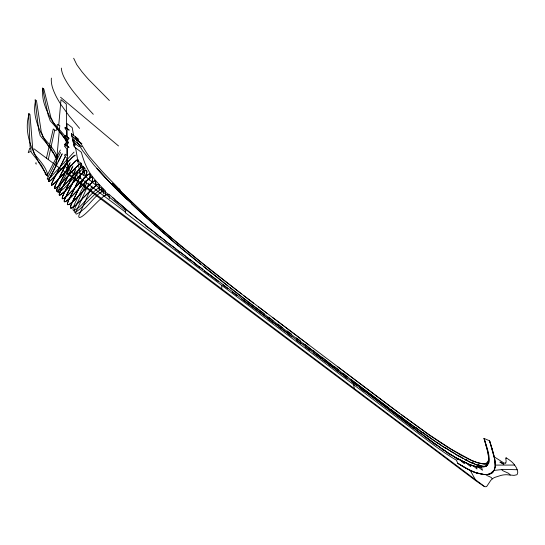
<?xml version="1.0" encoding="UTF-8"?>
<svg xmlns="http://www.w3.org/2000/svg" width="545" height="545" viewBox="0 0 545 545"><rect width="100%" height="100%" fill="white"/><g stroke="black" fill="none" stroke-linecap="round" stroke-linejoin="round"><path stroke-width="0.82" d="M223.198 284.688L223.198 285.185L227.762 288.625L227.756 288.121M221.747 288.925L221.767 285.382M218.416 281.091L218.409 281.588L199.634 266.927L199.613 267.411L194.926 263.882L194.953 263.399L190.123 259.733L190.089 260.217L185.361 256.654L185.402 256.136L180.116 252.103L180.068 252.601L175.299 249.004L175.354 248.472L165.196 241.237L165.258 240.699L144.377 224.227A280.314 75.918 41.6 0 1 133.811 215.602L126.753 209.709A297.836 79.454 41.6 0 1 112.699 197.658M209.144 274.094L209.123 274.585L204.477 271.083L204.498 270.599M488.613 458.863L488.436 460.436A64.93 18.251 47.8 0 1 488.334 460.941L488.109 461.69A45.616 12.739 48.1 0 1 487.939 462.092A35.05 9.762 48.2 0 1 487.734 462.446L486.964 463.195A34.669 9.653 48.2 0 1 486.44 463.454A38.811 10.811 48.2 0 1 485.793 463.638L485.609 463.672A52.708 14.681 48 0 1 485.016 463.747A62.368 17.365 47.8 0 1 484.096 463.768A72.962 20.301 47.6 0 1 483.299 463.734L482.713 463.679A103.1 28.565 47.2 0 1 481.753 463.57L476.977 462.535L470.989 460.109L451.219 449.23L428.738 434.474L401.14 414.473M51.373 78.112C50.774 84.196 53.11 90.089 55.699 95.47A95.395 25.431 40.4 0 0 61.333 105.144L69.297 116.126L79.57 128.375M58.758 125.105L60.992 99.667L66.313 104.041L66.579 128.327L65.093 127.278L64.991 127.877A9.606 3.072 39.5 0 0 65.005 128.266L66.606 130.657L66.674 136.693L64.971 135.494L64.882 136.523A12.528 4.081 39.5 0 0 64.903 136.87M68.684 138.117L69.011 138.348L64.855 144.452L64.794 145.208A16.343 5.43 39.6 0 0 64.828 145.808L64.937 146.319M56.121 165.442L59.793 125.561L57.259 124.444L56.735 129.764A6.588 2.132 39 0 1 54.67 130.18L48.287 159.556M86.825 171.913C86.471 167.233 80.83 175.204 79.413 176.083M51.325 174.809L50.188 176.982A56.155 6.097 -52.5 0 0 49.813 177.731C45.037 187.875 56.224 174.441 57.198 173.76M48.525 180.926L49.077 181.451L51.169 179.925L60.972 169.597M495.024 467.549L495.058 467.351A104.586 29.757 47.3 0 0 494.731 459.449M86.791 172.172L85.838 176.934C85.565 175.102 88.324 171.076 86.035 170.306M43.116 88.501C41.754 95.048 43.375 101.779 45.712 107.903A94.993 31.828 40.8 0 0 50.692 118.306L58.049 129.908L67.791 142.667M46.434 158.166L53.281 128.92L54.67 130.18M35.766 100.219C33.736 107.249 34.614 114.763 36.638 121.692A94.925 38.32 41.2 0 0 40.964 132.823L47.722 145.059L56.925 158.343M48.546 180.811L48.757 180.116M47.395 178.549L60.604 152.477M83.698 174.843L84.85 170.197A62.539 7.814 -53.1 0 0 85.034 168.786M115.901 188.584L111.895 184.496L112.318 183.256A108.326 33.361 41.4 0 0 120.792 191.717L143.648 213.47A250.632 68.486 42.2 0 0 176.532 242.246A430.359 100.75 42.3 0 0 213.947 272.561L253.527 303.122M51.618 183.978L51.571 185.157A15.117 1.683 -52.7 0 0 51.85 185.184L52.797 184.646A25.486 2.827 -52.7 0 0 54.166 183.515L63.704 173.623M483.66 466.316L485.139 466.261A35.309 9.892 48.3 0 0 485.397 466.227L485.568 466.193A33.804 9.469 48.3 0 0 485.806 466.132A24.975 6.99 48.4 0 0 486.038 466.064A29.941 8.379 48.4 0 0 486.317 465.948A32.755 9.17 48.3 0 0 486.522 465.846L486.644 465.771A31.44 8.802 48.3 0 0 486.876 465.6L486.93 465.553A21.671 6.056 48.5 0 0 487.08 465.403L487.223 465.239A30.888 8.652 48.3 0 0 487.428 464.919L487.462 464.851A26.63 7.446 48.4 0 0 487.557 464.633A23.626 6.601 48.5 0 0 487.639 464.394L487.707 464.142A27.597 7.725 48.4 0 0 487.761 463.863L487.823 463.025A27.087 7.575 48.4 0 0 487.816 462.671L487.809 462.426M29.232 113.932C26.65 121.44 26.834 129.628 28.531 137.306A95.082 44.37 41.6 0 0 32.257 149.112L38.463 161.926L47.163 175.694M227.749 285.873L184.006 250.611L180.518 247.675L180.572 247.117L175.837 243.704L170.646 239.228L170.701 238.73L160.741 230.576L160.816 230.01L154.719 225.242L151.374 222.21L151.469 221.638L147.089 218.32L131.447 203.789L131.638 202.863L126.74 199.293L119.048 191.799L111.929 184.503L112.318 183.256L143.212 212.768A284.769 75.483 42.3 0 0 176.164 241.742L202.808 263.535L241.558 293.98M64.501 199.674L64.147 201.2L64.63 201.807A27.488 3.563 -52.7 0 0 65.168 201.718L67.451 200.287A34.907 4.51 -52.7 0 0 69.842 198.23L80.973 186.799M29.737 148.213L28.238 152.689L30.425 151.456M48.818 179.959L49.105 179.264M35.997 162.601L35.772 163.752L36.454 163.984M54.936 186.322C52.463 193.005 61.789 182.459 62.348 182.037M54.943 186.274L56.775 182.446M62.975 195.641L62.573 196.609A20.376 2.575 -52.8 0 0 62.389 197.14L62.232 197.733A33.967 4.312 -52.7 0 0 62.164 198.114L62.171 198.632A15.907 2.01 -52.8 0 0 62.3 198.823L63.036 198.762A34.567 4.367 -52.7 0 0 63.656 198.469L67.968 194.987L76.341 186.39M92.003 186.056L78.902 215.404A28.974 4.312 -52.8 0 0 79.611 217.482L80.851 217.114A33.347 4.96 -52.7 0 0 82.554 216.079L84.577 214.505A38.102 5.654 -52.7 0 0 86.308 212.986C91.894 207.863 96.86 202.079 102.664 197.174C105.423 194.218 110.199 192.589 109.273 198.734M55.236 185.627L54.425 188.693L57.014 187.214M59.97 192.324L59.248 194.912L60.4 194.974M73.412 190.648C72.887 192.433 61.565 210.772 71.654 202.672M89.005 183.093L75.878 212.175A27.502 3.978 -52.8 0 0 76.647 214.069L80.204 212.046A39.676 5.723 -52.7 0 0 83.549 209.178C87.064 208.067 106.725 180.109 105.621 195.628M86.015 180.102C87.186 182.398 63.363 219.281 77.458 208.313C82.431 206.569 103.427 175.851 102.004 192.371M83.085 179.4L75.312 195.968M83.76 177.868L81.811 182.268M86.669 183.045L75.176 207.611L74.147 210.731L74.392 212.264L76.3 211.78L80.149 208.81L95.818 193.298L100.444 189.462L102.16 188.761L103.094 189.176L103.605 193.925M63.009 195.566L68.186 185.13M80.217 176.185L73.541 190.396M49.186 179.073L54.044 169.686M77.955 171.6L70.625 187.085M80.864 174.734L78.909 179.08M81.409 183.174L77.874 190.784A158.329 19.327 -53.6 0 1 76.559 193.468L73.875 198.823M77.206 173.269L76.041 175.824M60.039 192.201L61.98 188.202M75.782 169.222L65.747 189.919M65.271 197.821L65.707 196.854M78.507 179.966L75.496 186.431M60.216 191.779L59.671 193.046A22.611 2.773 -52.7 0 0 59.248 194.292A19.014 2.33 -52.8 0 0 59.677 195.26L64.31 191.847M75.033 170.864L70.503 180.49M75.639 176.696L72.628 183.052M70.646 165.217C67.287 174.611 59.916 183.243 57.927 192.787C66.831 187.678 72.648 177.956 80.299 171.069M72.158 167.635L71.381 169.284M72.914 166.007L66.715 178.937A259.924 26.739 -53.9 0 1 63.99 184.292L62.294 187.603M69.065 199.395L72.124 193.189M69.685 163.677L69.011 165.115M70.196 162.587L68.663 165.837M64.719 157.723L65.025 157.062M70.591 170.96L69.372 173.521M70.571 187.187L64.453 199.845A24.702 3.202 -52.7 0 0 65.121 201.718A27.223 3.529 -52.7 0 0 66.265 201.146L71.013 197.12L78.187 189.755M60.979 156.245L62.212 153.71M67.083 162.008L67.866 160.373M60.345 191.527L68.956 174.393M65.754 196.759L66.183 195.859M64.671 157.818L62.334 162.567M66.756 162.689L67.171 161.824M66.422 163.384L66.817 162.56M68.711 165.728L67.526 168.173M64.399 158.384L60.856 165.503M66.456 163.302L64.978 166.334M58.22 186.547L57.538 187.998A27.856 3.304 -52.7 0 0 56.537 190.982M61.626 154.93L61.939 154.283M67.955 167.308L64.187 174.877M65.741 164.781L64.596 167.111M73.636 199.293L71.354 204.205A37.183 5.143 -52.7 0 0 70.734 205.847A26.167 3.604 -52.8 0 0 70.414 207.298L70.714 208.122L71.579 208.074L75.707 205.233L91.444 189.606M64.215 167.894L65.046 166.211M67.233 168.786L65.352 172.567M66.483 195.253L67.709 192.787M73.957 198.653L71.068 204.927L70.462 207.802A23.878 3.284 -52.8 0 0 71.034 208.204L75.462 205.431L82.738 198.516M63.82 168.678L64.685 166.934M58.288 186.431L58.989 185.041M70.039 181.424L68.486 184.53M63.424 169.468L63.963 168.391M73.595 199.388L75.258 196.05M61.013 156.177L59.596 158.983M63.022 170.272L63.595 169.134M62.62 171.076L63.22 169.877M72.41 192.651L73.725 190.028A155.359 18.455 -53.6 0 0 75.019 187.405M60.693 156.817L59.235 159.685M61.605 164.025L61.973 163.296M62.845 170.626L61.694 172.908M65.7 190.021C62.15 196.002 59.534 203.346 68.173 194.79M62.205 171.893L61.081 174.1M64.555 174.162L61.278 180.593M60.332 150.025L48.812 172.077A49.568 5.178 -52.5 0 0 48.355 172.983L47.313 175.538L47.653 176.055A16.466 8.155 39.2 0 0 47.572 174.216C45.508 166.068 39.049 160.08 34.131 153.574A32.986 16.043 38.2 0 0 32.686 148.308L29.961 114.491L28.565 113.428L30.077 146.619A67.376 32.816 37 0 1 31.229 152.253L41.631 165.578L45.065 172.438A15.274 7.562 39.1 0 1 45.303 174.311L47.653 176.055M64.106 175.047L59.064 184.871M58.928 169.263L57.743 171.573M61.21 164.801L57.341 172.356M61.53 173.228L60.045 176.124M60.999 174.264L59.623 176.948M67.791 192.637L70.877 186.574A185.341 20.996 -53.7 0 0 72.158 184.012M58.867 160.4L59.337 159.481M61.122 180.872L57.225 188.713A26.146 3.1 -52.7 0 0 56.571 190.934C57.702 192.433 60.073 188.706 61.129 188.27M58.124 161.831L58.989 160.162M57.593 171.859L56.517 173.937A170.272 16.854 -53.5 0 1 55.215 176.41L54.759 177.261M59.65 176.887L56.339 183.311A60.686 7.105 -52.5 0 0 55.236 185.593M54.759 168.323L58.274 161.538M56.837 173.324L57.089 172.833M57.211 181.594L58.983 178.188M53.887 169.972L56.993 164.018M54.282 169.229L54.52 168.773M54.016 178.671L51.7 183.76A61.367 6.901 -52.5 0 0 51.516 184.346L51.414 184.789A15.498 1.724 -52.7 0 0 52.122 185.048L54.609 183.113M56.578 173.821L53.873 178.937A45.194 5.069 -52.6 0 0 51.55 184.067M53.805 170.149L51.516 174.434M54.146 178.419L54.561 177.643M75.612 147.852L79.917 173.174L85.708 176.594L99.463 188.236L99.217 188.761L125.82 210.69L125.207 212.639L427.995 440.742A182.752 49.057 46.3 0 0 442.615 451.369A137.905 38.157 46.8 0 0 456.308 460.157L457.827 463.291A85.579 24.28 47.6 0 0 470.219 470.369L475.54 472.644L484.757 474.606A74.263 21.01 47.8 0 0 485.527 474.654A67.294 19.055 47.9 0 0 487.073 474.6L490.861 473.264L494.213 470.158A67.56 18.98 47.9 0 0 495.017 467.542M505.706 462.903L505.998 462.201A28.136 7.48 48.4 0 0 506.094 461.022A23.701 6.288 48.4 0 0 506.039 460.348L505.787 458.556A7.187 1.873 48.8 0 1 505.889 458.032A2.146 0.559 48.7 0 1 505.923 457.984M64.984 144.268L65.277 143.832M66.265 145.44L64.937 144.33M493.872 470.621L490.711 473.367A105.205 29.818 47.3 0 1 489.669 473.912L489.41 474.021A87.963 24.913 47.6 0 1 488.627 474.286L487.85 474.477A72.192 20.424 47.8 0 1 483.865 474.484L483.497 474.443M61.033 169.529L63.84 166.409M60.481 170.149L66.047 163.956M64.221 165.98L66.572 163.377M59.371 171.375L59.923 170.762M58.826 171.982L57.736 173.174M63.833 173.48L71.892 164.726A39.301 4.626 -52.8 0 1 73.82 162.744L74.699 161.885A20.185 2.35 -52.7 0 1 75.503 161.143L77.247 159.862A21.228 2.473 -52.8 0 1 78.201 160.353L77.928 161.347L78.037 160.141L77.601 159.685A15.546 1.805 -52.7 0 0 75.891 160.795L69.201 167.594M62.723 174.707L64.889 172.322M65.482 171.668L66.074 171.021M66.326 163.65L72.417 157.239L75.319 155.189A16.5 1.846 -52.7 0 0 74.515 155.475L74.44 155.529A14.211 1.587 -52.7 0 0 73.745 156.047L73.63 156.149M62.532 174.911L57.477 180.306M67.846 169.073L69.017 167.792M69.597 174.209L66.081 178.038M65.509 178.658L67.26 176.764M68.902 174.972L70.278 173.474M65.965 178.167L60.454 183.985M70.189 173.569L70.966 172.731M65.325 178.862L62.818 181.546M70.782 172.929L76.211 167.22M70.21 178.876L73.153 175.708M73.691 182.2L75.823 179.904M71.306 172.363L71.988 171.627A78.841 9.858 -53 0 1 74.331 169.141L74.972 168.48M69.453 179.693L70.687 178.365M68.704 180.497L70.053 179.046M71.736 177.234L78.936 169.686L82.704 166.552A18.367 2.275 -52.8 0 1 83.344 166.354L83.787 167.356L82.758 172.288C84.802 166.634 83.698 164.311 79.345 169.291M76.756 178.896L65.782 190.45L60.556 194.885M67.955 181.301L69.419 179.734M72.029 183.985L72.703 183.263M76.102 179.598L80.667 174.788M73.255 175.599L78.242 170.367M68.779 180.422L60.883 188.509M77.465 178.14L79.093 176.416M71.368 184.694L68.765 187.439M77.063 185.62L85.122 177.227A25.853 3.44 -52.8 0 1 87.786 174.85C91.41 171.709 89.939 177.602 89.441 179.489C88.46 182.439 91.717 173.147 89.271 173.923A17.44 2.316 -52.8 0 0 88.794 174.155L88.031 174.659A23.687 3.154 -52.8 0 0 85.906 176.478L79.352 183.181M79.086 183.467L75.067 187.746M67.56 181.723L65.747 183.638M80.067 187.759L84.346 183.29A58.124 8.08 -53 0 1 86.492 181.158L89.053 178.76M74.406 188.441L73.105 189.81M84.775 189.694L77.472 197.229M81.396 193.209L82.07 192.508M84.495 189.987L87.609 186.772M65.148 184.258L62.886 186.567M71.824 191.138L72.458 190.484M84.727 196.466L85.395 195.771M86.069 195.076L87.411 193.686M80.694 193.931L73.541 201.016M85.401 189.047L90.089 184.326A28.033 3.951 -52.9 0 1 91.056 183.44A29.839 4.21 -52.9 0 1 92.534 182.166L94.299 180.947L95.539 180.872C95.409 191.874 97.337 181.56 94.653 180.817A19.784 2.78 -52.8 0 0 93.958 181.151L93.066 181.751A29.253 4.128 -52.9 0 0 89.387 185.014M83.392 197.835L84.059 197.154M68.132 188.093L65.427 190.791M88.086 192.991L88.753 192.31M75.101 168.364L78.187 165.319M71.197 191.785L69.658 193.339M89.094 191.963L96.281 185.327A21.023 3.045 -52.9 0 1 97.453 184.605L98.979 184.762A48.123 6.969 -53.1 0 1 99.115 185.041L99.299 189.817C98.883 188.345 100.314 184.496 97.964 184.435M56.959 180.838L55.031 182.725M80.973 174.482L81.866 173.603A22.481 2.889 -52.8 0 1 86.096 170.217M87.983 186.404L89.448 184.946M60.052 184.387L57.245 187.024M76.838 197.855L74.413 200.213M78.535 170.081L79.093 169.529M62.668 186.785L61.428 187.991M69.351 193.639L68.459 194.511M76.484 166.961L79.74 164.011A15.526 1.873 -52.7 0 1 80.762 163.452L81.287 164.181L80.578 167.594L81.11 163.527M50.862 176.907L74.031 152.144M65.141 191.063L64.582 191.588M92.412 188.672L93.032 188.086M87.67 180.02L90.77 177.391L92.221 177.002L92.561 178.324L92.153 182.922L92.5 177.595L92.221 177.002L91.362 177.077M74.12 200.485L69.481 204.307L67.451 204.757A22.393 2.991 -52.8 0 1 67.369 203.994L67.539 203.237A39.199 5.266 -52.7 0 1 68.459 200.73M60.556 188.808C59.528 189.36 57.654 192.065 56.591 190.913M73.262 201.275L72.71 201.773M72.437 202.004L71.913 202.461M89.114 178.712L91.192 177.166M485.609 463.468L487.291 462.494A46.018 12.835 48.1 0 0 488.606 458.965M494.049 470.417L503.655 469.381L517.178 469.729M84.352 167.949L85.027 168.8M486.385 464.374L480.036 463.291A109.061 30.111 47.1 0 1 469.933 459.735L460.518 454.884L450.286 448.767A262.84 66.429 45.3 0 1 427.968 434.065L392.42 408.116L244.003 295.86M495.228 465.103L514.637 465.062L515.529 466.363A7.412 1.928 48.8 0 1 516.462 467.985L516.721 468.55A15.812 4.142 48.7 0 1 517.082 469.463L517.443 470.594A21.671 5.702 48.7 0 1 517.709 471.834L517.736 472.045A12.215 3.202 48.8 0 1 517.75 472.386L517.266 474.198A25.656 6.765 48.6 0 1 516.776 474.784L514.017 475.369L506.475 474.715A216.058 56.884 52 0 0 500.548 475.54L495.173 477.27A142.204 38.627 51.1 0 0 492.367 478.823L490.82 480.288L486.671 486.522A10.11 2.936 49.1 0 1 486.46 486.624L485.186 486.74A7.174 2.085 49.1 0 1 484.689 486.631L484.621 486.603A7.501 2.18 49.1 0 1 484.008 486.324L476.541 481.276L33.974 148.805M492.803 451.212C494.581 458.113 497.217 466.173 492.789 472.617A95.586 26.971 47.5 0 1 486.208 474.525L484.471 474.45M481.31 467.085L479.423 466.997A122.243 34.294 46.9 0 1 477.652 466.813A105.635 29.73 47.1 0 1 476.534 466.643L470.717 464.987A77.404 21.895 47.6 0 1 469.436 464.469L455.177 457.282A100.355 28.279 47.2 0 1 448.01 452.82L441.3 448.242M483.551 466.316L480.056 465.927L476.507 464.831M483.98 474.525L477.89 473.305A83.732 23.789 47.6 0 1 477.284 473.135A71.647 20.417 47.8 0 1 475.989 472.74A68.507 19.538 47.9 0 1 473.36 471.766A73.725 20.989 47.8 0 1 471.602 470.996L470.635 470.546A83.474 23.673 47.6 0 1 469.613 470.042A89.114 25.206 47.6 0 1 467.951 469.191L466.752 468.55A104.122 29.253 47.4 0 1 464.81 467.474L463.42 466.677A139.745 38.525 46.9 0 1 461.165 465.341L457.827 463.291L458.699 463.836M483.469 474.45L477.168 473.101M462.31 461.138L465.852 462.875A119.171 33.184 47 0 0 467.467 463.625L470.185 464.776A92.05 25.874 47.4 0 0 473.605 466.084L477.011 469.027L476.214 466.772A81.205 22.985 47.5 0 0 479.048 467.085L479.321 467.855L482.523 470.287L481.003 466.084L482.55 466.316A56.251 15.771 47.9 0 0 484.021 466.363L484.491 466.329A68.902 19.313 47.7 0 0 485.793 466.118L486.917 465.594A23.646 6.608 48.5 0 0 487.639 464.388M481.003 466.091L484.192 466.459A36.106 10.13 48.3 0 0 486.74 465.457M480.308 463.359L480.561 463.413A62.212 17.345 47.8 0 0 485.677 463.557M486.338 464.381A16.05 4.455 48.5 0 0 488.231 464.027L488.599 463.468A81.913 23.149 47.5 0 0 489.206 461.479L489.321 460.634A49.697 13.891 48 0 0 489.356 459.19L488.926 455.654A132.272 38.382 46.8 0 0 487.625 449.816A345.101 110.179 43.6 0 0 484.062 438.459L489.533 440.755L489.921 441.947M506.325 458.025L507.157 458.488A22.154 5.818 49 0 1 508.431 459.312A26.269 6.915 49 0 1 509.745 460.246L511.435 461.574A5.539 1.437 48.8 0 1 514.609 465.028M464.953 459.619L466.976 460.648M462.071 461.016L460.321 460.109M500.112 462.003L503.239 463.618M503.757 464.456L499.99 462.16M460.225 460.062L452.588 455.743A93.713 26.507 47.3 0 1 450.041 454.142L449.489 453.787A116.78 32.577 47 0 1 447.718 452.629L442.111 448.808M462.889 458.529L440.891 445.238L424.596 434.188L415.787 427.464L415.958 428.063L415.467 427.709M459.387 464.258L468.373 469.415A73.52 20.935 47.8 0 0 477.188 473.135M503.287 463.645L503.859 464.292M77.962 161.082L81.205 163.241L85.708 176.594M494.751 459.469L489.533 440.755A240.679 72.533 45.3 0 1 492.115 449.332L494.22 456.86L503.328 462.637A10.321 2.725 48.6 0 0 505.815 463.025M65.141 144.657L65.604 144.977L65.271 144.745M67.137 146.053L67.682 146.428M67.805 146.516L68.343 146.898M66.599 145.672L68.881 147.273M65.863 136.127L65.332 135.76L67.09 136.993M66.517 136.591L67.049 136.965M67.457 137.251L67.907 137.572M68.357 137.885L68.888 138.26L68.316 137.858M65.209 135.671L65.782 136.073M65.986 136.216L66.395 136.502M64.855 144.452L66.769 145.794L66.708 139.84A5.409 1.764 39.4 0 1 64.937 136.89M65.782 127.748L66.306 128.123L65.298 127.407M66.545 128.293L66.946 128.579M67.594 129.036L68.111 129.403L67.553 129.002M441.573 448.433L425.4 436.872M65.257 127.38L65.659 127.666M66.422 128.204L67.471 128.947M68.234 129.492L69.195 130.173L67.914 129.26M66.395 145.529L68.963 147.327M440.462 447.656L438.705 446.416M66.599 136.652L68.561 138.028M422.218 432.512L404.642 419.807L400.684 416.394L400.834 416.959L415.004 427.355M437.785 445.769L434.828 443.664M65.863 127.809L67.791 129.179M433.806 442.928L355.367 384.184L355.483 384.736L351.45 381.698L351.341 381.146M399.519 413.267L337.362 366.485M391.038 409.663L400.827 416.959L355.647 383.074M484.648 486.61L67.812 173.119L66.987 123.565L72.199 127.591L73.602 135.392M209.491 274.373L357.602 385.901M67.737 168.725L72.274 172.138L72.369 173.017L75.496 175.34L75.762 174.754L125.391 212.059M258.473 306.869L267.118 313.395M272.384 317.381L308.824 344.903M303.149 343.473L388.708 407.892M202.801 269.332L159.93 236.544L159.876 236.946L155.018 233.28L155.1 232.742L145.358 225.576L145.447 225.071L124.669 208.599L124.778 208.108L119.777 203.857L114.688 200.39L114.886 199.599A96.192 30.602 41 0 1 108.911 194.204L108.802 194.613L105.158 191.86L105.43 190.879A66.034 21.562 40.8 0 1 94.128 178.774A41.652 13.857 40.5 0 1 87.009 167.805A87.779 28.66 41.3 0 1 83.916 160.516A166.416 52.879 42.7 0 1 81.403 152.273L74.338 146.871L73.779 144.391L75.169 145.454L74.794 143.308L73.275 142.143L72.73 139.724L81.927 146.775M481.126 466.418L477.945 463.993L478.462 465.457L475.356 464.415L472.174 461.996L472.638 463.318L469.054 461.656L465.921 459.265L466.261 460.253L459.578 456.076L459.817 456.785L455.872 454.53L452.663 452.098L452.881 452.759L445.088 447.438L445.299 448.099L442.084 446.042L438.391 443.153L438.568 443.732L437.376 442.942L422.906 432.498L423.07 433.064M73.841 140.596L72.826 139.82M73.643 137.395L74.365 140.985M81.886 143.723L71.933 136.073M74.324 146.816L71.361 133.668L78.739 139.336M73.282 142.122L79.257 146.755M230.113 287.78L264.236 314.131L305.098 344.944L305.023 344.42L313.566 351.334L313.484 350.776L322.068 357.745L321.966 357.104L334.8 367.35L334.691 366.771L338.772 369.851L338.881 370.43M203.701 266.709L249.651 303.115L264.271 313.695L264.305 314.172M200.594 264.202L180.15 247.341A294.286 77.703 42.4 0 1 146.83 218.095L116.398 189.088M118.51 145.944L60.556 97.228M66.538 167.649L66.64 167.744A7.753 2.677 39.3 0 0 67.015 168.051L67.076 173.671M109.382 100.505L88.692 79.563A97.276 12.147 39.9 0 1 81.655 71.375L76.804 64.732L73.67 58.247M113.919 186.567L113.019 185.647M112.91 185.532L94.271 165.442L82.867 150.985A136.345 41.658 41.8 0 1 75.823 139.193L75.476 136.924A16.588 5.389 39.3 0 1 77.09 138.716L81.614 144.745L86.635 152.873A45.671 14.592 40.5 0 0 89.469 156.803L101.288 170.415A162.778 47.749 41.7 0 0 114.443 184.121L120.057 189.973A4.639 1.567 40.5 0 1 120.534 190.791L120.792 191.724L119.825 189.742M111.895 184.496L111.221 183.808M111.057 183.638L110.233 182.786A155.747 46.236 41.7 0 1 96.928 168.487A131.727 39.853 41.5 0 0 108.237 180.715M93.29 114.287L82.431 102.569L73.827 92.228A96.179 18.7 40.1 0 1 67.485 83.317C64.651 78.657 61.694 73.691 61.326 68.118M510.229 475.056L508.635 473.332L502.51 470.56L501.632 469.504M492.319 478.871L491.1 477.393L486.903 475.458L486.208 474.525M119.035 188.693L119.505 189.299M470.219 470.362L475.356 479.641M490.166 442.717L490.67 444.284M484.062 438.459L488.061 453.133A117.107 33.688 47 0 1 488.34 454.748L488.443 455.477A81.239 22.985 47.5 0 1 488.545 456.472L488.34 461.608A79.345 22.488 47.6 0 1 487.843 463.611L486.399 465.771A56.755 15.982 47.9 0 1 483.722 466.949L481.964 467.092A118.803 33.313 46.9 0 1 480.969 467.085L476.214 466.588A75.564 21.398 47.6 0 1 470.185 464.776L470.785 466.67L467.644 464.292L467.392 463.563L463.911 461.935L464.51 463.706L461.329 461.308L461.07 460.518L457.507 458.611L457.929 459.898L454.155 456.656L449.952 454.04L450.272 455.027L443.208 449.625L443.453 450.408L439.597 447.057L435.428 444.27L435.605 444.856L420.365 433.159L420.536 433.738L413.049 427.655L413.205 428.234L363.985 390.676L364.108 391.235L360.109 388.224L359.993 387.665M490.766 444.591L491.236 446.076M491.331 446.369L492.026 448.603M484.076 438.473L487.53 450.586L488.62 457.623A67.239 18.912 47.7 0 1 488.62 458.863M492.108 448.876L492.735 450.96M71.361 133.668L71.899 136.046M355.04 382.624L351.028 379.593M353.576 384.681L354.4 388.728M347.172 376.684L343.05 373.257L343.125 373.632M347.472 378.23L347.581 378.782L343.52 375.716L343.418 375.171L335.168 369.428L335.073 368.883L328.751 364.591L328.655 364.053L322.402 359.809L322.313 359.271L313.872 353.392L313.791 352.853M494.22 456.86L495.228 464.96M65.087 165.53L65.08 163.786L66.98 165.101L66.906 158.268A3.522 1.192 39.3 0 1 64.882 155.72M309.512 349.631L309.587 350.169L305.37 346.988L305.302 346.457M79.917 173.174L80.653 178.433M300.69 341.62L300.622 341.075L296.385 337.88L296.453 338.418M300.888 343.139L300.956 343.67L296.698 340.462L296.637 339.937M291.602 334.766L291.541 334.208L287.269 330.985L287.331 331.537M291.779 336.285L291.841 336.817L287.549 333.581L287.488 333.05L278.277 326.612L278.229 326.087L273.352 322.429L273.399 322.947L269.026 319.656L268.985 319.138L241.694 299.103L241.68 298.592M282.405 327.824L278.045 324.111L278.086 324.568M273.222 320.896L268.835 317.149L268.869 317.612M237.014 295.09L237.027 295.594L232.504 292.188L232.497 291.684M67.812 173.119L67.832 174.237M78.16 165.36A19.552 2.364 -52.8 0 1 81.137 163.466M67.09 162.812A57.273 6.567 -52.9 0 1 69.624 160.073L70.121 159.556A25.942 2.916 -52.8 0 1 73.65 156.108M92.984 188.168A26.664 3.869 -52.9 0 1 98.052 184.312M81.587 186.172A61.817 8.611 -53.1 0 1 87.718 179.939M64.514 199.654A42.101 5.498 -52.6 0 1 65.271 197.815M50.889 176.859A21.977 2.309 -52.7 0 1 47.265 178.706M80.265 171.13A21.602 2.718 -52.8 0 1 84.414 167.867M66.456 167.676A3.025 1.049 39.3 0 1 65.141 165.571M64.978 155.775A8.87 3.011 39.4 0 1 64.91 154.957L65.046 154.194L66.878 155.448L66.803 148.778A3.815 1.267 39.3 0 1 64.869 146.278M506.019 457.936A2.146 0.559 48.7 0 1 506.312 458.004M476.5 464.817A136.734 37.428 46.7 0 1 466.983 460.661M66.476 145.59L65.938 145.208L66.517 145.617M57.409 158.711L55.052 156.933A15.315 6.574 39.1 0 0 54.698 155.189L50.964 148.615L40.166 135.596A67.267 28.401 37.4 0 0 38.702 130.33L35.098 99.708L36.495 100.784L41.304 132.074A32.966 13.891 38.3 0 1 43.028 137.027C48.103 143.362 54.575 149.119 57.211 157.008A16.479 7.071 39.2 0 1 57.409 158.711M68.282 143.042L65.918 141.237A15.376 5.491 39.1 0 0 65.434 139.622L61.387 133.382L50.16 120.711A67.389 23.673 37.8 0 0 48.348 115.84L42.449 87.977L43.845 89.073L50.944 117.638A33.034 11.574 38.5 0 1 52.96 122.243L63.785 134.554L67.948 141.482A16.534 5.9 39.2 0 1 68.282 143.042"/></g></svg>
